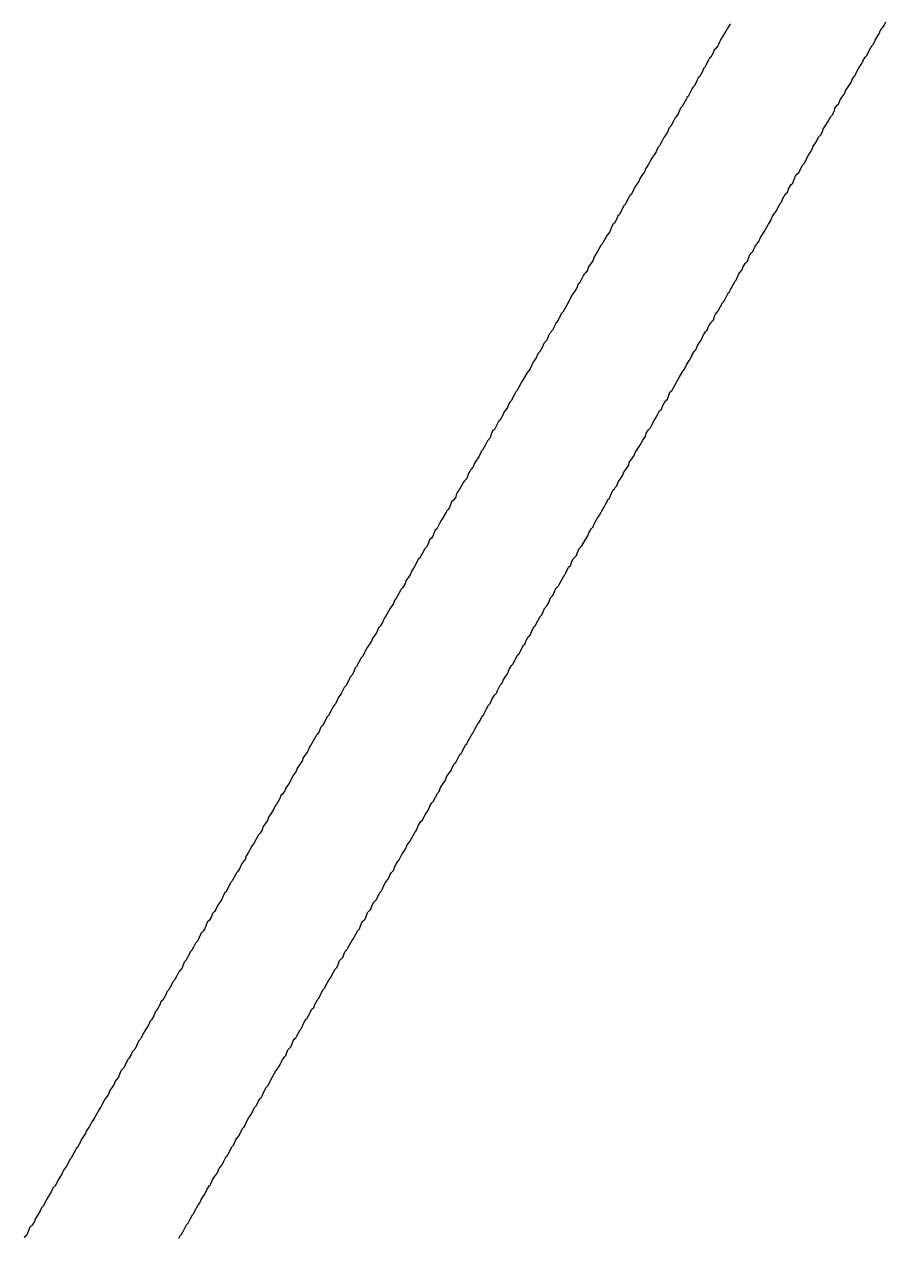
# Model space of a CAD drawing. Header units: inches. Extents: x 0 to 5379, y 0 to 5429.
# Drawn here: x 305.192 to 306.825, y 125.343 to 127.641 of the extents above; entities that cross this region are included whole.
import ezdxf

# ---------------------------------------------------------------- set-up
doc = ezdxf.new("R2010")
doc.units = ezdxf.units.IN
doc.layers.add('Bottom Overlay', color=54, linetype='Continuous')

msp = doc.modelspace()

# ---------------------------------------------------------------- linework, layer by layer
at = {"layer": 'Bottom Overlay'}
for p, q in [((306.5303, 127.6415), (306.5258, 127.6336)), ((306.8143, 127.628), (306.8199, 127.6359)), ((306.8199, 127.6359), (306.8222, 127.6381)), ((306.8222, 127.6381), (306.825, 127.6455)), ((306.5123, 127.6122), (306.5078, 127.6021)), ((306.5134, 127.6145), (306.5123, 127.6122)), ((306.5157, 127.6167), (306.5134, 127.6145)), ((306.5224, 127.6291), (306.5157, 127.6167)), ((306.5236, 127.6314), (306.5224, 127.6291)), ((306.5258, 127.6336), (306.5236, 127.6314)), ((306.8047, 127.6105), (306.8086, 127.6167)), ((306.8086, 127.6167), (306.8132, 127.6235)), ((306.8132, 127.6235), (306.8143, 127.628)), ((306.4999, 127.5919), (306.4976, 127.5863)), ((306.5016, 127.5936), (306.4999, 127.5919)), ((306.5066, 127.5998), (306.5016, 127.5936)), ((306.5078, 127.6021), (306.5066, 127.5998)), ((306.7906, 127.5841), (306.7929, 127.5897)), ((306.7929, 127.5897), (306.7985, 127.5998)), ((306.7985, 127.5998), (306.8019, 127.6032)), ((306.8019, 127.6032), (306.8047, 127.6105)), ((306.4897, 127.5739), (306.4819, 127.5593)), ((306.4909, 127.5762), (306.4897, 127.5739)), ((306.4931, 127.5784), (306.4909, 127.5762)), ((306.4976, 127.5863), (306.4931, 127.5784)), ((306.7793, 127.5649), (306.7816, 127.5705)), ((306.7816, 127.5705), (306.7861, 127.5784)), ((306.7861, 127.5784), (306.7895, 127.5818)), ((306.7895, 127.5818), (306.7906, 127.5841)), ((306.4773, 127.5514), (306.4717, 127.5412)), ((306.4796, 127.557), (306.4773, 127.5514)), ((306.4819, 127.5593), (306.4796, 127.557)), ((306.7647, 127.5412), (306.767, 127.5435)), ((306.767, 127.5435), (306.7703, 127.5514)), ((306.7703, 127.5514), (306.776, 127.5615)), ((306.776, 127.5615), (306.7793, 127.5649)), ((306.4593, 127.5209), (306.4582, 127.5187)), ((306.4616, 127.5232), (306.4593, 127.5209)), ((306.465, 127.5288), (306.4616, 127.5232)), ((306.4683, 127.5367), (306.465, 127.5288)), ((306.4695, 127.539), (306.4683, 127.5367)), ((306.4717, 127.5412), (306.4695, 127.539)), ((306.7489, 127.5142), (306.7534, 127.5221)), ((306.7534, 127.5221), (306.7591, 127.53)), ((306.7591, 127.53), (306.7619, 127.5373)), ((306.7619, 127.5373), (306.7647, 127.5412)), ((306.4469, 127.4995), (306.439, 127.4849)), ((306.4481, 127.5018), (306.4469, 127.4995)), ((306.4503, 127.504), (306.4481, 127.5018)), ((306.4582, 127.5187), (306.4503, 127.504)), ((306.7354, 127.4894), (306.7388, 127.4973)), ((306.7388, 127.4973), (306.7433, 127.5052)), ((306.7433, 127.5052), (306.7467, 127.5086)), ((306.7467, 127.5086), (306.7489, 127.5142)), ((306.4357, 127.4815), (306.4317, 127.4708)), ((306.439, 127.4849), (306.4357, 127.4815)), ((306.7241, 127.4691), (306.7275, 127.477)), ((306.7275, 127.477), (306.7286, 127.4815)), ((306.7286, 127.4815), (306.7337, 127.4877)), ((306.7337, 127.4877), (306.7354, 127.4894)), ((306.4221, 127.4556), (306.4176, 127.4477)), ((306.4255, 127.4635), (306.4221, 127.4556)), ((306.4289, 127.4669), (306.4255, 127.4635)), ((306.4317, 127.4708), (306.4289, 127.4669)), ((306.7061, 127.4421), (306.7151, 127.4556)), ((306.7151, 127.4556), (306.7207, 127.4657)), ((306.7207, 127.4657), (306.7241, 127.4691)), ((306.4064, 127.4285), (306.4041, 127.4263)), ((306.4109, 127.4364), (306.4064, 127.4285)), ((306.4142, 127.4443), (306.4109, 127.4364)), ((306.4176, 127.4477), (306.4142, 127.4443)), ((306.6971, 127.4263), (306.7027, 127.4319)), ((306.7027, 127.4319), (306.705, 127.4376)), ((306.705, 127.4376), (306.7061, 127.4421)), ((306.3928, 127.4071), (306.3895, 127.3992)), ((306.3962, 127.4105), (306.3928, 127.4071)), ((306.4007, 127.4184), (306.3962, 127.4105)), ((306.4041, 127.4263), (306.4007, 127.4184)), ((306.6836, 127.4004), (306.6858, 127.406)), ((306.6858, 127.406), (306.6869, 127.4083)), ((306.6869, 127.4083), (306.6937, 127.4184)), ((306.6937, 127.4184), (306.696, 127.424)), ((306.696, 127.424), (306.6971, 127.4263)), ((306.3816, 127.3869), (306.3748, 127.3745)), ((306.3827, 127.3891), (306.3816, 127.3869)), ((306.3849, 127.3914), (306.3827, 127.3891)), ((306.3895, 127.3992), (306.3849, 127.3914)), ((306.67, 127.3767), (306.6791, 127.3936)), ((306.6791, 127.3936), (306.6836, 127.4004)), ((306.368, 127.3621), (306.3624, 127.3542)), ((306.3692, 127.3666), (306.368, 127.3621)), ((306.3748, 127.3745), (306.3692, 127.3666)), ((306.6565, 127.3564), (306.6599, 127.3598)), ((306.6599, 127.3598), (306.6678, 127.3745)), ((306.6678, 127.3745), (306.67, 127.3767)), ((306.3568, 127.3429), (306.3511, 127.335)), ((306.3579, 127.3474), (306.3568, 127.3429)), ((306.3624, 127.3542), (306.3579, 127.3474)), ((306.6413, 127.3299), (306.6458, 127.3367)), ((306.6458, 127.3367), (306.6486, 127.3395)), ((306.6486, 127.3395), (306.6509, 127.3452)), ((306.6509, 127.3452), (306.6537, 127.3525)), ((306.6537, 127.3525), (306.6565, 127.3564)), ((306.3387, 127.3136), (306.3309, 127.299)), ((306.3399, 127.3159), (306.3387, 127.3136)), ((306.3421, 127.3181), (306.3399, 127.3159)), ((306.3511, 127.335), (306.3421, 127.3181)), ((306.6295, 127.3091), (306.6351, 127.3192)), ((306.6351, 127.3192), (306.6385, 127.3226)), ((306.6385, 127.3226), (306.6413, 127.3299)), ((306.3286, 127.2967), (306.3196, 127.2798)), ((306.3309, 127.299), (306.3286, 127.2967)), ((306.6171, 127.2866), (306.625, 127.3012)), ((306.625, 127.3012), (306.6272, 127.3035)), ((306.6272, 127.3035), (306.6295, 127.3091)), ((306.3151, 127.2719), (306.3106, 127.264)), ((306.3173, 127.2775), (306.3151, 127.2719)), ((306.3196, 127.2798), (306.3173, 127.2775)), ((306.6024, 127.2618), (306.6069, 127.2685)), ((306.6069, 127.2685), (306.6098, 127.2759)), ((306.6098, 127.2759), (306.6143, 127.2826)), ((306.6143, 127.2826), (306.616, 127.2843)), ((306.616, 127.2843), (306.6171, 127.2866)), ((306.3016, 127.2471), (306.2965, 127.2409)), ((306.3038, 127.2528), (306.3016, 127.2471)), ((306.3072, 127.2606), (306.3038, 127.2528)), ((306.3106, 127.264), (306.3072, 127.2606)), ((306.5872, 127.2364), (306.5929, 127.2454)), ((306.5929, 127.2454), (306.5945, 127.2471)), ((306.5945, 127.2471), (306.6024, 127.2618)), ((306.2847, 127.2212), (306.2768, 127.2066)), ((306.2869, 127.2235), (306.2847, 127.2212)), ((306.2965, 127.2409), (306.2869, 127.2235)), ((306.5776, 127.2201), (306.5788, 127.2223)), ((306.5788, 127.2223), (306.581, 127.2246)), ((306.581, 127.2246), (306.5821, 127.2268)), ((306.5821, 127.2268), (306.5844, 127.2291)), ((306.5844, 127.2291), (306.5872, 127.2364)), ((306.2723, 127.1998), (306.2694, 127.1925)), ((306.2768, 127.2066), (306.2723, 127.1998)), ((306.563, 127.1919), (306.5669, 127.2026)), ((306.5669, 127.2026), (306.5698, 127.2066)), ((306.5698, 127.2066), (306.5731, 127.2099)), ((306.5731, 127.2099), (306.5776, 127.2201)), ((306.261, 127.1806), (306.2593, 127.1744)), ((306.2694, 127.1925), (306.261, 127.1806)), ((306.5483, 127.1705), (306.5529, 127.175)), ((306.5529, 127.175), (306.554, 127.1795)), ((306.554, 127.1795), (306.5585, 127.1874)), ((306.5585, 127.1874), (306.563, 127.1919)), ((306.252, 127.1649), (306.2441, 127.1502)), ((306.2531, 127.1671), (306.252, 127.1649)), ((306.2565, 127.1705), (306.2531, 127.1671)), ((306.2593, 127.1744), (306.2565, 127.1705)), ((306.5303, 127.1367), (306.5393, 127.1536)), ((306.5393, 127.1536), (306.5416, 127.1558)), ((306.5416, 127.1558), (306.5455, 127.1666)), ((306.5455, 127.1666), (306.5472, 127.1682)), ((306.5472, 127.1682), (306.5483, 127.1705)), ((306.2317, 127.1299), (306.2306, 127.1277)), ((306.2339, 127.1322), (306.2317, 127.1299)), ((306.2385, 127.1401), (306.2339, 127.1322)), ((306.2418, 127.148), (306.2385, 127.1401)), ((306.2441, 127.1502), (306.2418, 127.148)), ((306.519, 127.1175), (306.5269, 127.1322)), ((306.5269, 127.1322), (306.5292, 127.1344)), ((306.5292, 127.1344), (306.5303, 127.1367)), ((306.2216, 127.1108), (306.2182, 127.1051)), ((306.2306, 127.1277), (306.2216, 127.1108)), ((306.5072, 127.0978), (306.5157, 127.113)), ((306.5157, 127.113), (306.5179, 127.1153)), ((306.5179, 127.1153), (306.519, 127.1175)), ((306.2069, 127.086), (306.2013, 127.0758)), ((306.2092, 127.0916), (306.2069, 127.086)), ((306.2125, 127.095), (306.2092, 127.0916)), ((306.2182, 127.1051), (306.2125, 127.095)), ((306.4988, 127.0815), (306.5005, 127.0877)), ((306.5005, 127.0877), (306.5021, 127.0916)), ((306.5021, 127.0916), (306.5072, 127.0978)), ((306.1934, 127.0612), (306.19, 127.0578)), ((306.1945, 127.0634), (306.1934, 127.0612)), ((306.1979, 127.0713), (306.1945, 127.0634)), ((306.199, 127.0736), (306.1979, 127.0713)), ((306.2013, 127.0758), (306.199, 127.0736)), ((306.483, 127.0578), (306.4864, 127.0612)), ((306.4864, 127.0612), (306.4897, 127.0691)), ((306.4897, 127.0691), (306.4931, 127.0747)), ((306.4931, 127.0747), (306.4954, 127.077)), ((306.4954, 127.077), (306.4965, 127.0792)), ((306.4965, 127.0792), (306.4988, 127.0815)), ((306.1821, 127.042), (306.177, 127.0358)), ((306.1866, 127.0533), (306.1821, 127.042)), ((306.1889, 127.0556), (306.1866, 127.0533)), ((306.19, 127.0578), (306.1889, 127.0556)), ((306.4683, 127.0319), (306.4728, 127.0398)), ((306.4728, 127.0398), (306.4751, 127.042)), ((306.4751, 127.042), (306.4762, 127.0443)), ((306.4762, 127.0443), (306.4796, 127.0522)), ((306.4796, 127.0522), (306.483, 127.0578)), ((306.1652, 127.0161), (306.1624, 127.0088)), ((306.1686, 127.0195), (306.1652, 127.0161)), ((306.1742, 127.0296), (306.1686, 127.0195)), ((306.177, 127.0358), (306.1742, 127.0296)), ((306.4571, 127.0127), (306.4616, 127.0206)), ((306.4616, 127.0206), (306.465, 127.024)), ((306.465, 127.024), (306.4683, 127.0319)), ((306.1551, 126.9981), (306.1506, 126.9879)), ((306.1562, 127.0003), (306.1551, 126.9981)), ((306.1585, 127.0026), (306.1562, 127.0003)), ((306.1624, 127.0088), (306.1585, 127.0026)), ((306.4435, 126.9868), (306.4464, 126.9941)), ((306.4464, 126.9941), (306.452, 127.0032)), ((306.452, 127.0032), (306.4537, 127.0049)), ((306.4537, 127.0049), (306.4571, 127.0127)), ((306.1444, 126.9795), (306.1359, 126.9643)), ((306.1494, 126.9857), (306.1444, 126.9795)), ((306.1506, 126.9879), (306.1494, 126.9857)), ((306.43, 126.9654), (306.4334, 126.971)), ((306.4334, 126.971), (306.4402, 126.9834)), ((306.4402, 126.9834), (306.4435, 126.9868)), ((306.1258, 126.9463), (306.1235, 126.944)), ((306.1314, 126.9564), (306.1258, 126.9463)), ((306.1337, 126.962), (306.1314, 126.9564)), ((306.1359, 126.9643), (306.1337, 126.962)), ((306.4159, 126.9434), (306.4199, 126.9474)), ((306.4199, 126.9474), (306.421, 126.9496)), ((306.421, 126.9496), (306.4244, 126.9553)), ((306.4244, 126.9553), (306.43, 126.9654)), ((306.1111, 126.9226), (306.1077, 126.9147)), ((306.1123, 126.9248), (306.1111, 126.9226)), ((306.1145, 126.9271), (306.1123, 126.9248)), ((306.1224, 126.9417), (306.1145, 126.9271)), ((306.1235, 126.944), (306.1224, 126.9417)), ((306.4019, 126.917), (306.4075, 126.9271)), ((306.4075, 126.9271), (306.4109, 126.9305)), ((306.4109, 126.9305), (306.4131, 126.9361)), ((306.4131, 126.9361), (306.4159, 126.9434)), ((306.0987, 126.9001), (306.0931, 126.8899)), ((306.1015, 126.9063), (306.0987, 126.9001)), ((306.1066, 126.9125), (306.1015, 126.9063)), ((306.1077, 126.9147), (306.1066, 126.9125)), ((306.3906, 126.8967), (306.3934, 126.904)), ((306.3934, 126.904), (306.3962, 126.9079)), ((306.3962, 126.9079), (306.3996, 126.9113)), ((306.3996, 126.9113), (306.4019, 126.917)), ((306.0897, 126.8854), (306.083, 126.873)), ((306.0908, 126.8877), (306.0897, 126.8854)), ((306.0931, 126.8899), (306.0908, 126.8877)), ((306.3782, 126.8753), (306.3793, 126.8775)), ((306.3793, 126.8775), (306.3861, 126.8899)), ((306.3861, 126.8899), (306.3906, 126.8967)), ((306.0751, 126.8572), (306.07, 126.851)), ((306.0762, 126.8617), (306.0751, 126.8572)), ((306.0796, 126.8696), (306.0762, 126.8617)), ((306.083, 126.873), (306.0796, 126.8696)), ((306.3647, 126.8527), (306.3692, 126.8595)), ((306.3692, 126.8595), (306.3709, 126.8657)), ((306.3709, 126.8657), (306.3754, 126.8724)), ((306.3754, 126.8724), (306.3782, 126.8753)), ((306.0582, 126.8313), (306.057, 126.8291)), ((306.0604, 126.8336), (306.0582, 126.8313)), ((306.0661, 126.8437), (306.0604, 126.8336)), ((306.07, 126.851), (306.0661, 126.8437)), ((306.35, 126.8291), (306.3511, 126.8313)), ((306.3511, 126.8313), (306.359, 126.8426)), ((306.359, 126.8426), (306.3647, 126.8527)), ((306.0446, 126.8077), (306.0418, 126.8003)), ((306.0475, 126.8127), (306.0446, 126.8077)), ((306.0525, 126.8189), (306.0475, 126.8127)), ((306.0537, 126.8212), (306.0525, 126.8189)), ((306.057, 126.8291), (306.0537, 126.8212)), ((306.3376, 126.8054), (306.3387, 126.8099)), ((306.3387, 126.8099), (306.3478, 126.8234)), ((306.3478, 126.8234), (306.35, 126.8291)), ((306.0334, 126.7874), (306.0306, 126.78)), ((306.0356, 126.793), (306.0334, 126.7874)), ((306.0379, 126.7953), (306.0356, 126.793)), ((306.039, 126.7975), (306.0379, 126.7953)), ((306.0418, 126.8003), (306.039, 126.7975)), ((306.3218, 126.7795), (306.3264, 126.7862)), ((306.3264, 126.7862), (306.3275, 126.7907)), ((306.3275, 126.7907), (306.3376, 126.8054)), ((306.0244, 126.7727), (306.0165, 126.7581)), ((306.0255, 126.775), (306.0244, 126.7727)), ((306.0306, 126.78), (306.0255, 126.775)), ((306.3106, 126.7603), (306.3117, 126.7626)), ((306.3117, 126.7626), (306.3151, 126.766)), ((306.3151, 126.766), (306.3179, 126.7733)), ((306.3179, 126.7733), (306.3218, 126.7795)), ((306.0046, 126.7384), (306.0018, 126.7355)), ((306.0097, 126.7445), (306.0046, 126.7384)), ((306.0108, 126.7491), (306.0097, 126.7445)), ((306.0131, 126.7547), (306.0108, 126.7491)), ((306.0165, 126.7581), (306.0131, 126.7547)), ((306.2948, 126.7333), (306.2993, 126.7412)), ((306.2993, 126.7412), (306.3016, 126.7434)), ((306.3016, 126.7434), (306.3027, 126.7457)), ((306.3027, 126.7457), (306.3072, 126.7558)), ((306.3072, 126.7558), (306.3083, 126.7581)), ((306.3083, 126.7581), (306.3106, 126.7603)), ((305.9917, 126.7164), (305.9849, 126.704)), ((305.9928, 126.7186), (305.9917, 126.7164)), ((305.9951, 126.7209), (305.9928, 126.7186)), ((305.9979, 126.7248), (305.9951, 126.7209)), ((306.0018, 126.7355), (305.9979, 126.7248)), ((306.2824, 126.7107), (306.2892, 126.7231)), ((306.2892, 126.7231), (306.2914, 126.7254)), ((306.2914, 126.7254), (306.2948, 126.7333)), ((305.9815, 126.6995), (305.9736, 126.6848)), ((305.9827, 126.7017), (305.9815, 126.6995)), ((305.9849, 126.704), (305.9827, 126.7017)), ((306.27, 126.6882), (306.2723, 126.6938)), ((306.2723, 126.6938), (306.2779, 126.704)), ((306.2779, 126.704), (306.2824, 126.7107)), ((305.9663, 126.6707), (305.9635, 126.6668)), ((305.9703, 126.6814), (305.9663, 126.6707)), ((305.9736, 126.6848), (305.9703, 126.6814)), ((306.2554, 126.6645), (306.2599, 126.6713)), ((306.2599, 126.6713), (306.2621, 126.6769)), ((306.2621, 126.6769), (306.2666, 126.6848)), ((306.2666, 126.6848), (306.27, 126.6882)), ((305.9551, 126.6505), (305.95, 126.6454)), ((305.9579, 126.6578), (305.9551, 126.6505)), ((305.9601, 126.6634), (305.9579, 126.6578)), ((305.9635, 126.6668), (305.9601, 126.6634)), ((306.2407, 126.6398), (306.2435, 126.6471)), ((306.2435, 126.6471), (306.2486, 126.6521)), ((306.2486, 126.6521), (306.2554, 126.6645)), ((305.9387, 126.6262), (305.9308, 126.6116)), ((305.941, 126.6285), (305.9387, 126.6262)), ((305.9489, 126.6431), (305.941, 126.6285)), ((305.95, 126.6454), (305.9489, 126.6431)), ((306.2294, 126.6206), (306.2323, 126.6279)), ((306.2323, 126.6279), (306.2385, 126.6341)), ((306.2385, 126.6341), (306.2407, 126.6398)), ((305.9263, 126.6048), (305.9235, 126.5975)), ((305.9308, 126.6116), (305.9263, 126.6048)), ((306.2159, 126.5958), (306.2182, 126.6014)), ((306.2182, 126.6014), (306.2238, 126.6116)), ((306.2238, 126.6116), (306.2272, 126.615)), ((306.2272, 126.615), (306.2294, 126.6206)), ((305.9139, 126.5812), (305.9094, 126.5733)), ((305.9151, 126.5857), (305.9139, 126.5812)), ((305.9235, 126.5975), (305.9151, 126.5857)), ((306.2047, 126.5766), (306.2058, 126.5789)), ((306.2058, 126.5789), (306.2137, 126.5936)), ((306.2137, 126.5936), (306.2159, 126.5958)), ((305.8981, 126.5552), (305.8936, 126.5485)), ((305.9049, 126.5676), (305.8981, 126.5552)), ((305.906, 126.5699), (305.9049, 126.5676)), ((305.9094, 126.5733), (305.906, 126.5699)), ((306.1894, 126.5535), (306.1934, 126.5575)), ((306.1934, 126.5575), (306.1945, 126.5597)), ((306.1945, 126.5597), (306.199, 126.5699)), ((306.199, 126.5699), (306.2001, 126.5721)), ((306.2001, 126.5721), (306.2047, 126.5766)), ((305.8846, 126.5327), (305.8767, 126.5181)), ((305.8858, 126.535), (305.8846, 126.5327)), ((305.888, 126.5372), (305.8858, 126.535)), ((305.8914, 126.5428), (305.888, 126.5372)), ((305.8936, 126.5485), (305.8914, 126.5428)), ((306.1759, 126.5288), (306.1776, 126.5327)), ((306.1776, 126.5327), (306.1827, 126.5389)), ((306.1827, 126.5389), (306.1866, 126.5462)), ((306.1866, 126.5462), (306.1894, 126.5535)), ((305.8745, 126.5158), (305.87, 126.5057)), ((305.8767, 126.5181), (305.8745, 126.5158)), ((306.1618, 126.5034), (306.1697, 126.5181)), ((306.1697, 126.5181), (306.1731, 126.5214)), ((306.1731, 126.5214), (306.1759, 126.5288)), ((305.8598, 126.4888), (305.8553, 126.4809)), ((305.8632, 126.4966), (305.8598, 126.4888)), ((305.8666, 126.5), (305.8632, 126.4966)), ((305.87, 126.5057), (305.8666, 126.5)), ((306.1506, 126.4831), (306.1539, 126.491)), ((306.1539, 126.491), (306.1585, 126.4989)), ((306.1585, 126.4989), (306.1607, 126.5011)), ((306.1607, 126.5011), (306.1618, 126.5034)), ((305.8452, 126.464), (305.8429, 126.4617)), ((305.8497, 126.4719), (305.8452, 126.464)), ((305.8519, 126.4775), (305.8497, 126.4719)), ((305.8553, 126.4809), (305.8519, 126.4775)), ((306.1292, 126.4471), (306.1382, 126.464)), ((306.1382, 126.464), (306.1404, 126.4662)), ((306.1404, 126.4662), (306.1438, 126.4741)), ((306.1438, 126.4741), (306.1472, 126.4797)), ((306.1472, 126.4797), (306.1506, 126.4831)), ((305.8305, 126.4403), (305.8215, 126.4234)), ((305.8328, 126.4426), (305.8305, 126.4403)), ((305.8418, 126.4595), (305.8328, 126.4426)), ((305.8429, 126.4617), (305.8418, 126.4595)), ((306.1179, 126.4279), (306.1269, 126.4448)), ((306.1269, 126.4448), (306.1292, 126.4471)), ((305.8193, 126.4211), (305.817, 126.4155)), ((305.8215, 126.4234), (305.8193, 126.4211)), ((306.1077, 126.4099), (306.1111, 126.4178)), ((306.1111, 126.4178), (306.1156, 126.4257)), ((306.1156, 126.4257), (306.1179, 126.4279)), ((305.8057, 126.3952), (305.8012, 126.3873)), ((305.808, 126.4009), (305.8057, 126.3952)), ((305.8091, 126.4031), (305.808, 126.4009)), ((305.8142, 126.4082), (305.8091, 126.4031)), ((305.817, 126.4155), (305.8142, 126.4082)), ((306.0976, 126.3918), (306.0999, 126.3975)), ((306.0999, 126.3975), (306.1044, 126.4054)), ((306.1044, 126.4054), (306.1066, 126.4076)), ((306.1066, 126.4076), (306.1077, 126.4099)), ((305.7922, 126.3716), (305.7872, 126.3654)), ((305.7934, 126.3738), (305.7922, 126.3716)), ((305.7979, 126.384), (305.7934, 126.3738)), ((305.8012, 126.3873), (305.7979, 126.384)), ((306.083, 126.3693), (306.0875, 126.3738)), ((306.0875, 126.3738), (306.0886, 126.3783)), ((306.0886, 126.3783), (306.0942, 126.3885)), ((306.0942, 126.3885), (306.0976, 126.3918)), ((305.7787, 126.349), (305.7764, 126.3468)), ((305.7798, 126.3513), (305.7787, 126.349)), ((305.7815, 126.353), (305.7798, 126.3513)), ((305.7872, 126.3654), (305.7815, 126.353)), ((306.0672, 126.3423), (306.0717, 126.3502)), ((306.0717, 126.3502), (306.0751, 126.3535)), ((306.0751, 126.3535), (306.0784, 126.3614)), ((306.0784, 126.3614), (306.083, 126.3693)), ((305.7652, 126.3276), (305.7618, 126.3197)), ((305.7686, 126.331), (305.7652, 126.3276)), ((305.7731, 126.3389), (305.7686, 126.331)), ((305.7764, 126.3468), (305.7731, 126.3389)), ((306.0548, 126.3186), (306.0576, 126.3259)), ((306.0576, 126.3259), (306.0604, 126.3299)), ((306.0604, 126.3299), (306.0627, 126.3321)), ((306.0627, 126.3321), (306.0638, 126.3344)), ((306.0638, 126.3344), (306.0672, 126.3423)), ((305.7539, 126.3085), (305.7505, 126.3006)), ((305.7573, 126.3118), (305.7539, 126.3085)), ((305.7618, 126.3197), (305.7573, 126.3118)), ((306.0424, 126.2972), (306.0458, 126.3051)), ((306.0458, 126.3051), (306.0514, 126.3152)), ((306.0514, 126.3152), (306.0548, 126.3186)), ((305.7438, 126.2904), (305.7359, 126.2758)), ((305.7449, 126.2927), (305.7438, 126.2904)), ((305.7472, 126.2949), (305.7449, 126.2927)), ((305.7505, 126.3006), (305.7472, 126.2949)), ((306.0311, 126.278), (306.0322, 126.2803)), ((306.0322, 126.2803), (306.0401, 126.2949)), ((306.0401, 126.2949), (306.0424, 126.2972)), ((305.728, 126.2611), (305.7201, 126.2499)), ((305.7291, 126.2634), (305.728, 126.2611)), ((305.7325, 126.2713), (305.7291, 126.2634)), ((305.7336, 126.2735), (305.7325, 126.2713)), ((305.7359, 126.2758), (305.7336, 126.2735)), ((306.0097, 126.242), (306.0176, 126.2566)), ((306.0176, 126.2566), (306.0198, 126.2589)), ((306.0198, 126.2589), (306.021, 126.2611)), ((306.021, 126.2611), (306.0289, 126.2758)), ((306.0289, 126.2758), (306.0311, 126.278)), ((305.7133, 126.2375), (305.7088, 126.2307)), ((305.719, 126.2454), (305.7133, 126.2375)), ((305.7201, 126.2499), (305.719, 126.2454)), ((306.0007, 126.2251), (306.0046, 126.2358)), ((306.0046, 126.2358), (306.0063, 126.2375)), ((306.0063, 126.2375), (306.0075, 126.2397)), ((306.0075, 126.2397), (306.0097, 126.242)), ((305.701, 126.2161), (305.6931, 126.2014)), ((305.7021, 126.2183), (305.701, 126.2161)), ((305.7043, 126.2206), (305.7021, 126.2183)), ((305.7071, 126.2245), (305.7043, 126.2206)), ((305.7088, 126.2307), (305.7071, 126.2245)), ((305.9906, 126.2082), (305.9922, 126.2144)), ((305.9922, 126.2144), (305.9967, 126.2211)), ((305.9967, 126.2211), (306.0007, 126.2251)), ((305.6863, 126.189), (305.6807, 126.1811)), ((305.6874, 126.1935), (305.6863, 126.189)), ((305.6931, 126.2014), (305.6874, 126.1935)), ((305.9782, 126.1868), (305.981, 126.1941)), ((305.981, 126.1941), (305.9849, 126.2003)), ((305.9849, 126.2003), (305.9906, 126.2082)), ((305.6762, 126.1732), (305.6705, 126.1631)), ((305.6784, 126.1789), (305.6762, 126.1732)), ((305.6807, 126.1811), (305.6784, 126.1789)), ((305.9607, 126.1592), (305.9646, 126.1653)), ((305.9646, 126.1653), (305.9669, 126.1676)), ((305.9669, 126.1676), (305.9759, 126.1845)), ((305.9759, 126.1845), (305.9782, 126.1868)), ((305.6604, 126.1462), (305.6547, 126.1383)), ((305.6649, 126.1541), (305.6604, 126.1462)), ((305.6671, 126.1597), (305.6649, 126.1541)), ((305.6705, 126.1631), (305.6671, 126.1597)), ((305.9489, 126.1383), (305.9522, 126.1439)), ((305.9522, 126.1439), (305.9579, 126.1518)), ((305.9579, 126.1518), (305.9607, 126.1592)), ((305.6446, 126.1203), (305.6429, 126.1141)), ((305.6531, 126.1321), (305.6446, 126.1203)), ((305.6547, 126.1383), (305.6531, 126.1321)), ((305.9353, 126.1135), (305.9387, 126.1214)), ((305.9387, 126.1214), (305.9432, 126.1293)), ((305.9432, 126.1293), (305.9466, 126.1327)), ((305.9466, 126.1327), (305.9489, 126.1383)), ((305.6356, 126.1045), (305.6277, 126.0898)), ((305.639, 126.1079), (305.6356, 126.1045)), ((305.6429, 126.1141), (305.639, 126.1079)), ((305.9229, 126.0921), (305.932, 126.109)), ((305.932, 126.109), (305.9342, 126.1113)), ((305.9342, 126.1113), (305.9353, 126.1135)), ((305.6232, 126.0831), (305.6164, 126.0707)), ((305.6277, 126.0898), (305.6232, 126.0831)), ((305.9072, 126.0673), (305.9151, 126.0786)), ((305.9151, 126.0786), (305.9179, 126.0859)), ((305.9179, 126.0859), (305.9207, 126.0898)), ((305.9207, 126.0898), (305.9229, 126.0921)), ((305.604, 126.0504), (305.5995, 126.0403)), ((305.6046, 126.051), (305.604, 126.0504)), ((305.6052, 126.0515), (305.6046, 126.051)), ((305.6108, 126.0594), (305.6052, 126.0515)), ((305.6119, 126.0639), (305.6108, 126.0594)), ((305.6164, 126.0707), (305.6119, 126.0639)), ((305.8936, 126.0425), (305.8965, 126.0498)), ((305.8965, 126.0498), (305.8981, 126.0515)), ((305.8981, 126.0515), (305.8993, 126.0538)), ((305.8993, 126.0538), (305.9027, 126.0572)), ((305.9027, 126.0572), (305.906, 126.0651)), ((305.906, 126.0651), (305.9072, 126.0673)), ((305.5928, 126.0301), (305.586, 126.0177)), ((305.5939, 126.0324), (305.5928, 126.0301)), ((305.5962, 126.0346), (305.5939, 126.0324)), ((305.5995, 126.0403), (305.5962, 126.0346)), ((305.8824, 126.0222), (305.8852, 126.0296)), ((305.8852, 126.0296), (305.888, 126.0335)), ((305.888, 126.0335), (305.8914, 126.0369)), ((305.8914, 126.0369), (305.8936, 126.0425)), ((305.5826, 126.0132), (305.5736, 125.9963)), ((305.5838, 126.0155), (305.5826, 126.0132)), ((305.586, 126.0177), (305.5838, 126.0155)), ((305.87, 126.0008), (305.8734, 126.0087)), ((305.8734, 126.0087), (305.8767, 126.0144)), ((305.8767, 126.0144), (305.8824, 126.0222)), ((305.5657, 125.9817), (305.5646, 125.9794)), ((305.5702, 125.9918), (305.5657, 125.9817)), ((305.5714, 125.9941), (305.5702, 125.9918)), ((305.5736, 125.9963), (305.5714, 125.9941)), ((305.8536, 125.9766), (305.8587, 125.9817)), ((305.8587, 125.9817), (305.8666, 125.9963)), ((305.8666, 125.9963), (305.8688, 125.9986)), ((305.8688, 125.9986), (305.87, 126.0008)), ((305.5522, 125.9591), (305.5488, 125.9558)), ((305.5567, 125.967), (305.5522, 125.9591)), ((305.559, 125.9727), (305.5567, 125.967)), ((305.5612, 125.9749), (305.559, 125.9727)), ((305.5623, 125.9772), (305.5612, 125.9749)), ((305.5646, 125.9794), (305.5623, 125.9772)), ((305.8396, 125.9501), (305.8424, 125.9574)), ((305.8424, 125.9574), (305.8486, 125.9636)), ((305.8486, 125.9636), (305.8508, 125.9693)), ((305.8508, 125.9693), (305.8536, 125.9766)), ((305.5387, 125.9389), (305.5364, 125.9332)), ((305.5421, 125.9422), (305.5387, 125.9389)), ((305.5466, 125.9501), (305.5421, 125.9422)), ((305.5488, 125.9558), (305.5466, 125.9501)), ((305.8272, 125.9265), (305.8311, 125.9372)), ((305.8311, 125.9372), (305.8339, 125.9411)), ((305.8339, 125.9411), (305.8373, 125.9445)), ((305.8373, 125.9445), (305.8396, 125.9501)), ((305.5263, 125.9174), (305.5223, 125.9067)), ((305.5308, 125.922), (305.5263, 125.9174)), ((305.5319, 125.9242), (305.5308, 125.922)), ((305.5336, 125.9259), (305.5319, 125.9242)), ((305.5364, 125.9332), (305.5336, 125.9259)), ((305.8159, 125.9084), (305.8238, 125.9231)), ((305.8238, 125.9231), (305.8272, 125.9265)), ((305.5128, 125.8915), (305.5094, 125.8859)), ((305.5161, 125.8994), (305.5128, 125.8915)), ((305.5195, 125.9028), (305.5161, 125.8994)), ((305.5223, 125.9067), (305.5195, 125.9028)), ((305.8035, 125.887), (305.8046, 125.8893)), ((305.8046, 125.8893), (305.8125, 125.9039)), ((305.8125, 125.9039), (305.8148, 125.9062)), ((305.8148, 125.9062), (305.8159, 125.9084)), ((305.4981, 125.8667), (305.4947, 125.8634)), ((305.506, 125.8814), (305.4981, 125.8667)), ((305.5071, 125.8836), (305.506, 125.8814)), ((305.5094, 125.8859), (305.5071, 125.8836)), ((305.7866, 125.8588), (305.7894, 125.8662)), ((305.7894, 125.8662), (305.7956, 125.8724)), ((305.7956, 125.8724), (305.7996, 125.8831)), ((305.7996, 125.8831), (305.8035, 125.887)), ((305.4846, 125.8453), (305.4812, 125.8374)), ((305.488, 125.8487), (305.4846, 125.8453)), ((305.4908, 125.8526), (305.488, 125.8487)), ((305.4947, 125.8634), (305.4908, 125.8526)), ((305.7753, 125.8397), (305.781, 125.8498)), ((305.781, 125.8498), (305.7843, 125.8532)), ((305.7843, 125.8532), (305.7866, 125.8588)), ((305.4711, 125.8205), (305.4654, 125.8104)), ((305.4733, 125.8262), (305.4711, 125.8205)), ((305.4767, 125.8295), (305.4733, 125.8262)), ((305.4812, 125.8374), (305.4767, 125.8295)), ((305.7618, 125.8149), (305.7641, 125.8205)), ((305.7641, 125.8205), (305.7697, 125.8307)), ((305.7697, 125.8307), (305.7731, 125.8341)), ((305.7731, 125.8341), (305.7753, 125.8397)), ((305.4598, 125.8014), (305.4542, 125.7912)), ((305.4621, 125.807), (305.4598, 125.8014)), ((305.4654, 125.8104), (305.4621, 125.807)), ((305.7505, 125.7957), (305.7539, 125.8036)), ((305.7539, 125.8036), (305.7584, 125.8115)), ((305.7584, 125.8115), (305.7618, 125.8149)), ((305.4485, 125.7822), (305.4429, 125.7721)), ((305.4508, 125.7879), (305.4485, 125.7822)), ((305.4542, 125.7912), (305.4508, 125.7879)), ((305.7291, 125.7597), (305.737, 125.7743)), ((305.737, 125.7743), (305.7404, 125.7777)), ((305.7404, 125.7777), (305.7426, 125.7833)), ((305.7426, 125.7833), (305.7483, 125.7935)), ((305.7483, 125.7935), (305.7505, 125.7957)), ((305.4305, 125.7518), (305.4271, 125.7439)), ((305.4328, 125.754), (305.4305, 125.7518)), ((305.4373, 125.7619), (305.4328, 125.754)), ((305.4406, 125.7698), (305.4373, 125.7619)), ((305.4429, 125.7721), (305.4406, 125.7698)), ((305.7212, 125.7473), (305.7257, 125.7552)), ((305.7257, 125.7552), (305.728, 125.7574)), ((305.728, 125.7574), (305.7291, 125.7597)), ((305.417, 125.7281), (305.4142, 125.7208)), ((305.4237, 125.7383), (305.417, 125.7281)), ((305.4271, 125.7439), (305.4237, 125.7383)), ((305.7077, 125.7225), (305.7145, 125.7349)), ((305.7145, 125.7349), (305.7167, 125.7371)), ((305.7167, 125.7371), (305.7179, 125.7394)), ((305.7179, 125.7394), (305.7212, 125.7473)), ((305.408, 125.7135), (305.404, 125.7028)), ((305.4114, 125.7169), (305.408, 125.7135)), ((305.4125, 125.7191), (305.4114, 125.7169)), ((305.4142, 125.7208), (305.4125, 125.7191)), ((305.6976, 125.7033), (305.7015, 125.714)), ((305.7015, 125.714), (305.7043, 125.718)), ((305.7043, 125.718), (305.7066, 125.7202)), ((305.7066, 125.7202), (305.7077, 125.7225)), ((305.3944, 125.6887), (305.3899, 125.6808)), ((305.3967, 125.6943), (305.3944, 125.6887)), ((305.4012, 125.6988), (305.3967, 125.6943)), ((305.404, 125.7028), (305.4012, 125.6988)), ((305.6812, 125.6791), (305.684, 125.6819)), ((305.684, 125.6819), (305.6852, 125.6842)), ((305.6852, 125.6842), (305.6874, 125.6864)), ((305.6874, 125.6864), (305.6914, 125.6971)), ((305.6914, 125.6971), (305.6976, 125.7033)), ((305.3798, 125.6628), (305.3753, 125.6583)), ((305.3832, 125.6684), (305.3798, 125.6628)), ((305.3866, 125.6763), (305.3832, 125.6684)), ((305.3877, 125.6785), (305.3866, 125.6763)), ((305.3899, 125.6808), (305.3877, 125.6785)), ((305.6683, 125.656), (305.6756, 125.6667)), ((305.6756, 125.6667), (305.6812, 125.6791)), ((305.364, 125.638), (305.3618, 125.6323)), ((305.3674, 125.6414), (305.364, 125.638)), ((305.3702, 125.6453), (305.3674, 125.6414)), ((305.373, 125.6526), (305.3702, 125.6453)), ((305.3753, 125.6583), (305.373, 125.6526)), ((305.6536, 125.629), (305.6626, 125.6459)), ((305.6626, 125.6459), (305.6683, 125.656)), ((305.3539, 125.62), (305.3505, 125.6121)), ((305.355, 125.6222), (305.3539, 125.62)), ((305.3573, 125.6245), (305.355, 125.6222)), ((305.3618, 125.6323), (305.3573, 125.6245)), ((305.6424, 125.6098), (305.6457, 125.6177)), ((305.6457, 125.6177), (305.6502, 125.6256)), ((305.6502, 125.6256), (305.6536, 125.629)), ((305.3443, 125.6036), (305.3364, 125.5878)), ((305.3494, 125.6098), (305.3443, 125.6036)), ((305.3505, 125.6121), (305.3494, 125.6098)), ((305.6288, 125.5884), (305.6322, 125.5918)), ((305.6322, 125.5918), (305.6356, 125.5997)), ((305.6356, 125.5997), (305.639, 125.6053)), ((305.639, 125.6053), (305.6412, 125.6076)), ((305.6412, 125.6076), (305.6424, 125.6098)), ((305.3246, 125.5681), (305.3201, 125.5614)), ((305.3302, 125.5783), (305.3246, 125.5681)), ((305.3336, 125.5839), (305.3302, 125.5783)), ((305.3347, 125.5861), (305.3336, 125.5839)), ((305.3364, 125.5878), (305.3347, 125.5861)), ((305.6142, 125.5636), (305.6176, 125.5692)), ((305.6176, 125.5692), (305.6209, 125.5726)), ((305.6209, 125.5726), (305.6221, 125.5749)), ((305.6221, 125.5749), (305.6255, 125.5828)), ((305.6255, 125.5828), (305.6288, 125.5884)), ((305.3144, 125.5512), (305.3088, 125.5433)), ((305.3201, 125.5614), (305.3144, 125.5512)), ((305.599, 125.5349), (305.6057, 125.5484)), ((305.6057, 125.5484), (305.6086, 125.5512)), ((305.6086, 125.5512), (305.6097, 125.5535)), ((305.6097, 125.5535), (305.6142, 125.5636)), ((305.2975, 125.5219), (305.2919, 125.5118)), ((305.3004, 125.5281), (305.2975, 125.5219)), ((305.3077, 125.5388), (305.3004, 125.5281)), ((305.3088, 125.5433), (305.3077, 125.5388)), ((305.5883, 125.5163), (305.5928, 125.5264)), ((305.5928, 125.5264), (305.5939, 125.5287)), ((305.5939, 125.5287), (305.599, 125.5349)), ((305.2885, 125.5073), (305.2806, 125.4926)), ((305.2897, 125.5095), (305.2885, 125.5073)), ((305.2919, 125.5118), (305.2897, 125.5095)), ((305.577, 125.4971), (305.5781, 125.4994)), ((305.5781, 125.4994), (305.586, 125.514)), ((305.586, 125.514), (305.5883, 125.5163)), ((305.2716, 125.4768), (305.266, 125.469)), ((305.275, 125.4825), (305.2716, 125.4768)), ((305.2784, 125.4904), (305.275, 125.4825)), ((305.2806, 125.4926), (305.2784, 125.4904)), ((305.5623, 125.4735), (305.5635, 125.4757)), ((305.5635, 125.4757), (305.5669, 125.4791)), ((305.5669, 125.4791), (305.5691, 125.4847)), ((305.5691, 125.4847), (305.5747, 125.4949)), ((305.5747, 125.4949), (305.577, 125.4971)), ((305.2604, 125.4577), (305.2558, 125.4509)), ((305.2632, 125.4616), (305.2604, 125.4577)), ((305.266, 125.469), (305.2632, 125.4616)), ((305.5488, 125.4509), (305.5522, 125.4566)), ((305.5522, 125.4566), (305.5578, 125.4644)), ((305.5578, 125.4644), (305.5607, 125.4718)), ((305.5607, 125.4718), (305.5623, 125.4735)), ((305.2434, 125.4295), (305.2389, 125.4216)), ((305.2457, 125.4352), (305.2434, 125.4295)), ((305.2502, 125.4397), (305.2457, 125.4352)), ((305.2536, 125.4453), (305.2502, 125.4397)), ((305.2558, 125.4509), (305.2536, 125.4453)), ((305.5342, 125.4239), (305.5376, 125.4318)), ((305.5376, 125.4318), (305.5421, 125.4397)), ((305.5421, 125.4397), (305.5443, 125.4408)), ((305.5443, 125.4408), (305.5454, 125.443)), ((305.5454, 125.443), (305.5488, 125.4509)), ((305.2322, 125.4092), (305.2277, 125.4013)), ((305.2344, 125.4149), (305.2322, 125.4092)), ((305.2389, 125.4216), (305.2344, 125.4149)), ((305.5207, 125.4025), (305.524, 125.4059)), ((305.524, 125.4059), (305.5263, 125.4115)), ((305.5263, 125.4115), (305.5308, 125.4194)), ((305.5308, 125.4194), (305.533, 125.4216)), ((305.533, 125.4216), (305.5342, 125.4239)), ((305.2175, 125.3844), (305.213, 125.3777)), ((305.222, 125.3923), (305.2175, 125.3844)), ((305.2243, 125.398), (305.222, 125.3923)), ((305.2277, 125.4013), (305.2243, 125.398)), ((305.506, 125.3766), (305.5105, 125.3844)), ((305.5105, 125.3844), (305.5128, 125.3867)), ((305.5128, 125.3867), (305.515, 125.3923)), ((305.515, 125.3923), (305.5207, 125.4025)), ((305.2018, 125.3597), (305.1978, 125.3489)), ((305.2063, 125.3642), (305.2018, 125.3597)), ((305.2108, 125.372), (305.2063, 125.3642)), ((305.213, 125.3777), (305.2108, 125.372)), ((305.4914, 125.3506), (305.4992, 125.3653)), ((305.4992, 125.3653), (305.5026, 125.3687)), ((305.5026, 125.3687), (305.506, 125.3766)), ((305.195, 125.345), (305.1916, 125.3416)), ((305.1978, 125.3489), (305.195, 125.345)), ((305.4846, 125.3405), (305.488, 125.3461)), ((305.488, 125.3461), (305.4902, 125.3484)), ((305.4902, 125.3484), (305.4914, 125.3506))]:
    msp.add_line(p, q, dxfattribs=at)

doc.saveas('drawing.dxf')
